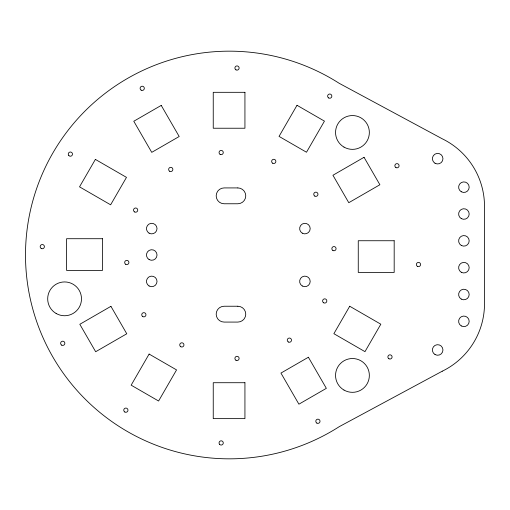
<?xml version="1.0" encoding="UTF-8"?>
<svg xmlns="http://www.w3.org/2000/svg" width="510" height="510" viewBox="0 0 510 510"><rect width="100%" height="100%" fill="white"/><g stroke="black" fill="none" stroke-linecap="round" stroke-linejoin="round"><path stroke-width="0.76" d="M95.376 159.407L79.528 186.851L110.632 204.81L126.48 177.365L95.376 159.407M149.111 354.067L131.153 385.171L158.597 401.013L176.556 369.909L149.111 354.067M297.005 105.289L279.046 136.393L306.491 152.235L324.449 121.131L297.005 105.289M349.72 306.242L333.878 333.693L364.981 351.651L380.823 324.201L349.72 306.242M161.23 105.404L133.786 121.246L151.744 152.356L179.188 136.508L161.23 105.404M364.044 157.297L332.941 175.255L348.783 202.699L379.886 184.741L364.044 157.297M110.925 306.331L79.821 324.29L95.663 351.734L126.773 333.776L110.925 306.331M308.391 357.236L280.946 373.078L298.905 404.181L326.349 388.339L308.391 357.236M442.246 371.203L339.246 426.66A203.834 203.834 0 0 1 75.212 388.397A203.834 203.834 0 0 1 75.212 121.603A203.834 203.834 0 0 1 339.246 83.34L442.246 138.796A75.027 75.027 0 0 1 484.494 207.462L484.5 302.538A75.027 75.027 0 0 1 442.246 371.203M244.934 92.316L213.244 92.316L213.244 128.233L244.934 128.233L244.934 92.316M237.838 187.922L224.1 187.922A7.924 7.924 0 0 0 216.183 195.84A7.924 7.924 0 0 0 224.1 203.764L237.838 203.764A7.924 7.924 0 0 0 245.756 195.84A7.924 7.924 0 0 0 237.838 187.922M102.504 238.712L66.587 238.712L66.587 270.402L102.504 270.402L102.504 238.712M394.179 240.739L358.262 240.739L358.262 272.429L394.179 272.429L394.179 240.739M237.838 306.236L224.1 306.236A7.924 7.924 0 0 0 216.183 314.16A7.924 7.924 0 0 0 224.1 322.078L237.838 322.078A7.924 7.924 0 0 0 245.756 314.16A7.924 7.924 0 0 0 237.838 306.236M244.934 382.717L213.244 382.717L213.244 418.633L244.934 418.633L244.934 382.717M388.926 358.766A2.11 2.11 0 0 0 392.094 356.936A2.11 2.11 0 0 0 388.926 355.107A2.11 2.11 0 0 0 388.926 358.766M316.857 423.096A2.11 2.11 0 0 0 320.025 421.266A2.11 2.11 0 0 0 316.857 419.437A2.11 2.11 0 0 0 316.857 423.096M344.001 390.067A16.9 16.9 0 0 0 369.355 375.43A16.9 16.9 0 0 0 344.001 360.787A16.9 16.9 0 0 0 344.001 390.067M435.03 354.546A5.285 5.285 0 0 0 442.954 349.968A5.285 5.285 0 0 0 435.03 345.391A5.285 5.285 0 0 0 435.03 354.546M461.257 325.916A5.285 5.285 0 0 0 469.181 321.338A5.285 5.285 0 0 0 461.257 316.767A5.285 5.285 0 0 0 461.257 325.916M461.257 299.083A5.285 5.285 0 0 0 469.181 294.506A5.285 5.285 0 0 0 461.257 289.935A5.285 5.285 0 0 0 461.257 299.083M461.257 272.251A5.285 5.285 0 0 0 469.181 267.673A5.285 5.285 0 0 0 461.257 263.103A5.285 5.285 0 0 0 461.257 272.251M417.422 266.335A2.11 2.11 0 0 0 420.591 264.505A2.11 2.11 0 0 0 417.422 262.675A2.11 2.11 0 0 0 417.422 266.335M288.322 341.981A2.11 2.11 0 0 0 291.497 340.151A2.11 2.11 0 0 0 288.322 338.321A2.11 2.11 0 0 0 288.322 341.981M323.659 302.787A2.11 2.11 0 0 0 326.833 300.957A2.11 2.11 0 0 0 323.659 299.128A2.11 2.11 0 0 0 323.659 302.787M302.277 285.983A5.285 5.285 0 0 0 310.195 281.412A5.285 5.285 0 0 0 302.277 276.834A5.285 5.285 0 0 0 302.277 285.983M219.67 444.427A2.11 2.11 0 0 0 223.208 443.477A2.11 2.11 0 0 0 220.62 440.889A2.11 2.11 0 0 0 219.67 444.427M235.958 360.251A2.11 2.11 0 0 0 239.126 358.422A2.11 2.11 0 0 0 235.958 356.592A2.11 2.11 0 0 0 235.958 360.251M124.81 412.003A2.11 2.11 0 0 0 127.978 410.174A2.11 2.11 0 0 0 124.81 408.344A2.11 2.11 0 0 0 124.81 412.003M180.789 346.736A2.11 2.11 0 0 0 183.957 344.907A2.11 2.11 0 0 0 180.789 343.077A2.11 2.11 0 0 0 180.789 346.736M149.098 285.983A5.285 5.285 0 0 0 157.023 281.412A5.285 5.285 0 0 0 149.098 276.834A5.285 5.285 0 0 0 149.098 285.983M142.794 316.595A2.11 2.11 0 0 0 145.962 314.766A2.11 2.11 0 0 0 142.794 312.936A2.11 2.11 0 0 0 142.794 316.595M61.684 345.13A2.11 2.11 0 0 0 64.853 343.3A2.11 2.11 0 0 0 61.684 341.47A2.11 2.11 0 0 0 61.684 345.13M125.74 264.308A2.11 2.11 0 0 0 128.915 262.478A2.11 2.11 0 0 0 125.74 260.648A2.11 2.11 0 0 0 125.74 264.308M56.138 313.478A16.9 16.9 0 0 0 81.492 298.841A16.9 16.9 0 0 0 56.138 284.204A16.9 16.9 0 0 0 56.138 313.478M461.257 245.418A5.285 5.285 0 0 0 469.181 240.841A5.285 5.285 0 0 0 461.257 236.27A5.285 5.285 0 0 0 461.257 245.418M461.257 218.586A5.285 5.285 0 0 0 469.181 214.015A5.285 5.285 0 0 0 461.257 209.438A5.285 5.285 0 0 0 461.257 218.586M461.257 191.754A5.285 5.285 0 0 0 469.181 187.183A5.285 5.285 0 0 0 461.257 182.605A5.285 5.285 0 0 0 461.257 191.754M395.913 167.56A2.11 2.11 0 0 0 399.081 165.731A2.11 2.11 0 0 0 395.913 163.901A2.11 2.11 0 0 0 395.913 167.56M332.909 250.493A2.11 2.11 0 0 0 336.077 248.663A2.11 2.11 0 0 0 332.909 246.834A2.11 2.11 0 0 0 332.909 250.493M302.277 233.166A5.285 5.285 0 0 0 310.195 228.588A5.285 5.285 0 0 0 302.277 224.017A5.285 5.285 0 0 0 302.277 233.166M314.804 196.095A2.11 2.11 0 0 0 317.972 194.265A2.11 2.11 0 0 0 314.804 192.436A2.11 2.11 0 0 0 314.804 196.095M272.703 163.226A2.11 2.11 0 0 0 275.872 161.396A2.11 2.11 0 0 0 272.703 159.566A2.11 2.11 0 0 0 272.703 163.226M435.03 163.251A5.285 5.285 0 0 0 442.954 158.68A5.285 5.285 0 0 0 435.03 154.103A5.285 5.285 0 0 0 435.03 163.251M344.001 147.097A16.9 16.9 0 0 0 369.355 132.46A16.9 16.9 0 0 0 344.001 117.823A16.9 16.9 0 0 0 344.001 147.097M328.676 97.958A2.11 2.11 0 0 0 331.851 96.129A2.11 2.11 0 0 0 328.676 94.299A2.11 2.11 0 0 0 328.676 97.958M149.098 259.571A5.285 5.285 0 0 0 157.023 255A5.285 5.285 0 0 0 149.098 250.423A5.285 5.285 0 0 0 149.098 259.571M149.098 233.166A5.285 5.285 0 0 0 157.023 228.588A5.285 5.285 0 0 0 149.098 224.017A5.285 5.285 0 0 0 149.098 233.166M169.696 171.264A2.11 2.11 0 0 0 172.864 169.435A2.11 2.11 0 0 0 169.696 167.605A2.11 2.11 0 0 0 169.696 171.264M134.576 211.93A2.11 2.11 0 0 0 137.751 210.101A2.11 2.11 0 0 0 134.576 208.271A2.11 2.11 0 0 0 134.576 211.93M41.233 248.466A2.11 2.11 0 0 0 44.402 246.636A2.11 2.11 0 0 0 41.233 244.806A2.11 2.11 0 0 0 41.233 248.466M220.11 154.358A2.11 2.11 0 0 0 223.278 152.528A2.11 2.11 0 0 0 220.11 150.699A2.11 2.11 0 0 0 220.11 154.358M235.958 69.851A2.11 2.11 0 0 0 239.126 68.021A2.11 2.11 0 0 0 235.958 66.192A2.11 2.11 0 0 0 235.958 69.851M68.876 155.614A2.11 2.11 0 0 0 72.414 154.67A2.11 2.11 0 0 0 69.825 152.082A2.11 2.11 0 0 0 68.876 155.614M141.162 90.155A2.11 2.11 0 0 0 144.33 88.326A2.11 2.11 0 0 0 141.162 86.496A2.11 2.11 0 0 0 141.162 90.155"/></g></svg>
